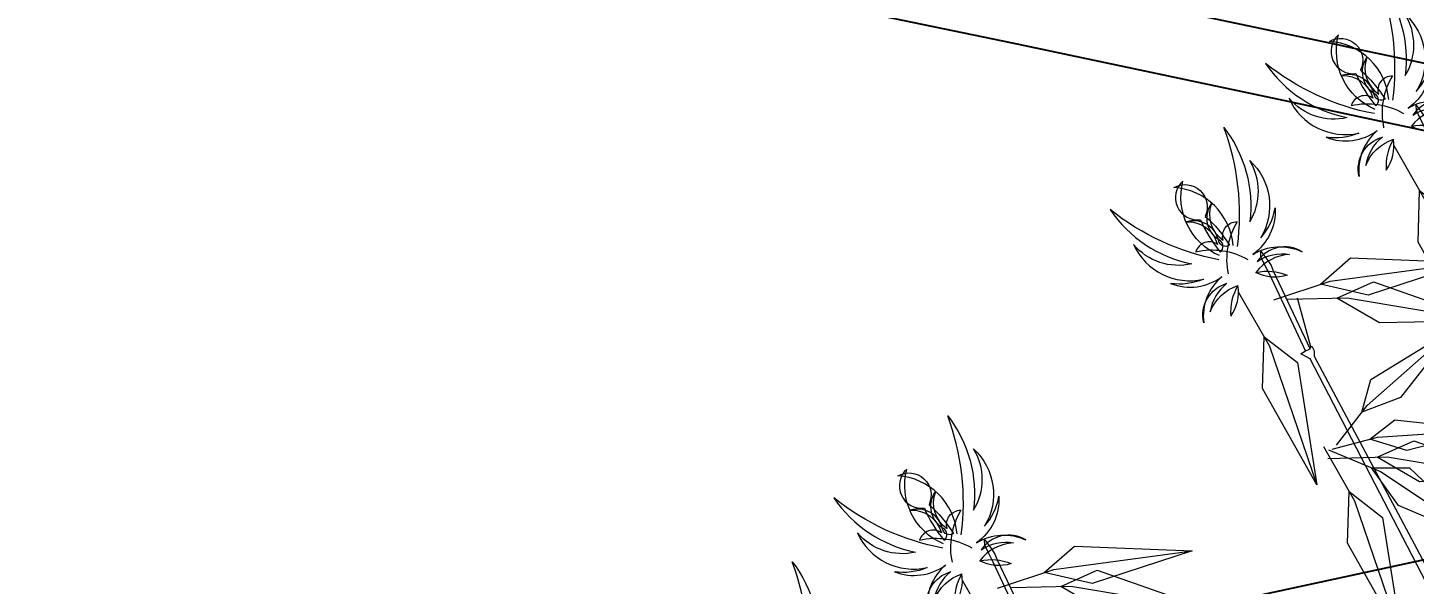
# Model space of a CAD drawing. Header units: metres. Extents: x 10 to 239, y 2 to 253.
# Drawn here: x 84.783 to 86.894, y 170.116 to 170.964 of the extents above; entities that cross this region are included whole.
import ezdxf

# ---------------------------------------------------------------- set-up
doc = ezdxf.new("R2010")
doc.units = ezdxf.units.M
doc.header["$MEASUREMENT"] = 0
doc.layers.get('Defpoints').update_dxf_attribs({"color": 9})
for name, color, linetype in [('-cotas', 252, 'Continuous'), ('1', 7, 'Continuous'), ('1gris oscuro', 253, 'Continuous')]:
    doc.layers.add(name, color=color, linetype=linetype)
doc.layers.add('bamb', color=7, linetype='Continuous', lineweight=0, true_color=0xbdd3a6)
doc.layers.add('bloques veg', color=7, linetype='Continuous', lineweight=0, true_color=0xbbd5a5)
doc.layers.get('bamb').off()
doc.styles.get("Standard").update_dxf_attribs({"font": 'arial.ttf'})
doc.dimstyles.get("Standard").update_dxf_attribs({"dimtxt": 0.18, "dimasz": 0.18, "dimexe": 0.18, "dimexo": 0.0625, "dimgap": 0.09, "dimtad": 0, "dimtih": 1, "dimtoh": 1, "dimdec": 4, "dimzin": 0, "dimdsep": 46, "dimtxsty": 'Standard', "dimcen": 0.09, "dimadec": 0, "dimazin": 0, "dimtfac": 1, "dimtdec": 4, "dimtofl": 0, "dimtmove": 0, "dimatfit": 3, "dimfxl": 1, "dimtolj": 1, "dimtzin": 0, "dimarcsym": 0})

# ---------------------------------------------------------------- blocks, each defined once
blk = doc.blocks.new('bamb')
at = {"layer": 'bloques veg'}
blk.add_line((-3.2048, 3.5456), (-3.2407, 3.6134), dxfattribs=at)
for points in [[(-3.1644, 3.9393, 0.121956), (-3.2239, 4.1117, -0.197912), (-3.1542, 3.9799, 0.28202), (-3.1745, 4.071, -0.357594), (-3.1326, 3.9599, 0.141581), (-3.1212, 4.0089, -0.258144), (-3.1391, 3.9324, -0.252411), (-3.0666, 3.9528, 0.399951), (-3.1299, 3.9236, -0.191492), (-3.0842, 3.9445, 0.22191), (-3.1283, 3.9066, -0.155645), (-3.0807, 3.9128, -0.20302), (-3.1283, 3.9066)], [(-3.1709, 3.939, 0.371554), (-3.2783, 4.0058, -0.734759), (-3.2223, 3.9733, -0.076042), (-3.1765, 3.9384, -0.522547), (-3.1942, 3.9414, 0.430591), (-3.2484, 3.9591, -0.351549), (-3.1947, 3.9357, 0.50622), (-3.2246, 3.9175, -0.192001), (-3.1445, 3.9231)], [(-3.188, 3.9198, -0.371554), (-3.267, 4.0185, 0.734759), (-3.2281, 3.9667, 0.076042), (-3.188, 3.9254, 0.522547), (-3.1931, 3.9426, -0.430591), (-3.2171, 3.9943, 0.351549), (-3.1876, 3.9438, -0.50622), (-3.173, 3.9756, 0.192001), (-3.1691, 3.8954)], [(-3.1875, 3.9132, -0.121956), (-3.3658, 3.9519, 0.197912), (-3.2266, 3.8983, -0.28202), (-3.3195, 3.9078, 0.357594), (-3.2042, 3.8792, -0.141581), (-3.2515, 3.8622, 0.258144), (-3.1777, 3.889, 0.252411), (-3.1894, 3.8145, -0.399951), (-3.1678, 3.8809, 0.191492), (-3.1832, 3.833, -0.22191), (-3.1508, 3.8813, 0.155645), (-3.1513, 3.8333, 0.20302), (-3.1508, 3.8813)], [(-3.3472, 3.6706, 0.121956), (-3.4067, 3.8431, -0.197912), (-3.337, 3.7112, 0.28202), (-3.3574, 3.8023, -0.357594), (-3.3154, 3.6912, 0.141581), (-3.304, 3.7402, -0.258144), (-3.3219, 3.6637, -0.252411), (-3.2494, 3.6841, 0.399951), (-3.3128, 3.6549, -0.191492), (-3.267, 3.6759, 0.22191), (-3.3111, 3.638, -0.155645), (-3.2636, 3.6442, -0.20302), (-3.3111, 3.638)], [(-3.3538, 3.6703, 0.371554), (-3.4611, 3.7371, -0.734759), (-3.4051, 3.7046, -0.076042), (-3.3594, 3.6697, -0.522547), (-3.377, 3.6727, 0.430591), (-3.4312, 3.6905, -0.351549), (-3.3776, 3.667, 0.50622), (-3.4075, 3.6488, -0.192001), (-3.3273, 3.6544)], [(-3.3708, 3.6511, -0.371554), (-3.4499, 3.7498, 0.734759), (-3.4109, 3.698, 0.076042), (-3.3709, 3.6567, 0.522547), (-3.3759, 3.6739, -0.430591), (-3.4, 3.7256, 0.351549), (-3.3704, 3.6751, -0.50622), (-3.3558, 3.707, 0.192001), (-3.3519, 3.6267)], [(-3.3704, 3.6446, -0.121956), (-3.5486, 3.6833, 0.197912), (-3.4094, 3.6296, -0.28202), (-3.5023, 3.6391, 0.357594), (-3.387, 3.6106, -0.141581), (-3.4343, 3.5935, 0.258144), (-3.3605, 3.6203, 0.252411), (-3.3722, 3.5459, -0.399951), (-3.3507, 3.6122, 0.191492), (-3.3661, 3.5643, -0.22191), (-3.3336, 3.6126, 0.155645), (-3.3342, 3.5646, 0.20302), (-3.3336, 3.6126)]]:
    blk.add_lwpolyline(points, format="xyb", dxfattribs=at)
for points in [[(-3.0928, 3.8718), (-3.0152, 3.9184), (-2.8161, 3.9914), (-2.9538, 3.9099), (-3.0285, 3.9105), (-2.9923, 3.9596), (-2.8161, 3.9914)], [(-3.0281, 3.8056), (-3.1079, 3.9092), (-3.1173, 3.9203), (-3.126, 3.9317), (-3.1281, 3.9398), (-3.1147, 3.9282), (-3.1081, 3.9217), (-3.1033, 3.9146), (-3.0223, 3.8105)], [(-3.0723, 3.8772), (-2.9845, 3.899), (-2.7727, 3.9102), (-2.9283, 3.8727), (-2.9995, 3.8952), (-2.9505, 3.9315), (-2.7727, 3.9102)], [(-3.1481, 3.8721), (-3.084, 3.8016), (-2.9676, 3.6111), (-3.0802, 3.7365), (-3.0949, 3.8137), (-3.0368, 3.7865), (-2.9676, 3.6111)], [(-3.2756, 3.6031), (-3.1981, 3.6497), (-2.9989, 3.7227), (-3.1366, 3.6412), (-3.2113, 3.6418), (-3.1752, 3.6909), (-2.9989, 3.7227)], [(-3.2109, 3.5369), (-3.2907, 3.6405), (-3.3001, 3.6516), (-3.3089, 3.663), (-3.3109, 3.6711), (-3.2975, 3.6595), (-3.2909, 3.6531), (-3.2861, 3.646), (-3.2051, 3.5418)], [(-3.2552, 3.6085), (-3.1673, 3.6303), (-2.9556, 3.6415), (-3.1111, 3.604), (-3.1824, 3.6265), (-3.1334, 3.6629), (-2.9556, 3.6415)], [(-3.1343, 3.408), (-3.1019, 3.477), (-2.9966, 3.6213), (-3.0548, 3.4997), (-3.1074, 3.4652), (-3.1051, 3.5165), (-2.9966, 3.6213)], [(-3.331, 3.6034), (-3.2668, 3.533), (-3.1505, 3.3424), (-3.263, 3.4678), (-3.2778, 3.545), (-3.2196, 3.5178), (-3.1505, 3.3424)], [(-2.7885, 3.0336), (-3.2018, 3.5274), (-3.2175, 3.5316), (-3.2118, 3.5379), (-3.2072, 3.5407), (-3.2036, 3.5466), (-3.1987, 3.5405), (-3.1972, 3.5328), (-2.7755, 3.0408)], [(-3.1395, 3.4005), (-3.076, 3.4332), (-2.9154, 3.4805), (-3.028, 3.4233), (-3.0868, 3.4276), (-3.0558, 3.4645), (-2.9154, 3.4805)], [(-3.1428, 3.3852), (-3.0549, 3.407), (-2.8431, 3.4182), (-2.9987, 3.3808), (-3.0699, 3.4033), (-3.0209, 3.4396), (-2.8431, 3.4182)], [(-3.1534, 3.4012), (-3.0893, 3.3307), (-2.9729, 3.1402), (-3.0855, 3.2656), (-3.1002, 3.3428), (-3.0421, 3.3156), (-2.9729, 3.1402)], [(-3.1448, 3.3981), (-3.0604, 3.3829), (-2.873, 3.3106), (-3.022, 3.3385), (-3.0748, 3.3855), (-3.0184, 3.398), (-2.873, 3.3106)]]:
    blk.add_lwpolyline(points, dxfattribs=at)
blk = doc.blocks.new('*D90')
at = {"layer": '-cotas', "color": 0, "lineweight": -2, "transparency": 16777216}
for p, q in [((35.5997, 175.5332), (35.5997, 162.1857)), ((89.3642, 175.5332), (89.3642, 162.1857)), ((35.7797, 162.3657), (58.2102, 162.3657)), ((89.1842, 162.3657), (59.8709, 162.3657))]:
    blk.add_line(p, q, dxfattribs=at)
at = {"layer": '-cotas', "color": 0, "transparency": 16777216}
for points in [[(35.7797, 162.3957), (35.7797, 162.3357), (35.5997, 162.3657)], [(89.1842, 162.3957), (89.1842, 162.3357), (89.3642, 162.3657)]]:
    blk.add_solid(points, dxfattribs=at)
at = {"layer": 'Defpoints', "color": 0, "transparency": 16777216}
for p in [(35.5997, 175.5957), (89.3642, 175.5957), (89.3642, 162.3657)]:
    blk.add_point(p, dxfattribs=at)
at = {"layer": '-cotas', "color": 0, "transparency": 16777216, "insert": (59.0405, 162.3657), "char_height": 0.3, "attachment_point": 5}
blk.add_mtext('\\A1;53.7645', dxfattribs=at)

msp = doc.modelspace()

# ---------------------------------------------------------------- linework, layer by layer
at = {"layer": '1'}
for radius, start, end in [(130.60066, 77.2146481, 83.2715595), (130.70066, 77.8113184, 80.0237034)]:
    msp.add_arc((59.4886, 43.1172), radius, start, end, dxfattribs=at)
at = {"layer": '1gris oscuro'}
msp.add_line((81.1146, 168.90392), (87.856, 170.35772), dxfattribs=at)

# ---------------------------------------------------------------- block references
at = {"layer": 'bamb', "rotation": 347.4757495858502}
for p in [(89.09665, 166.32136), (88.43939, 165.65954)]:
    msp.add_blockref('bamb', p, dxfattribs=at)

# ---------------------------------------------------------------- dimensions: what is measured, and where the dimension line sits
at = {"layer": '-cotas'}
dim = msp.add_linear_dim(base=(89.36416, 162.36569), p1=(35.59966, 175.59571), p2=(89.36416, 175.59571), angle=0, dimstyle='Standard', override={"dimtxt": 0.3}, dxfattribs=at)
dim.commit()
dim.dimension.update_dxf_attribs({"geometry": '*D90', "text_midpoint": (59.04055, 162.36569), "dimtype": 161})

doc.saveas('drawing.dxf')
